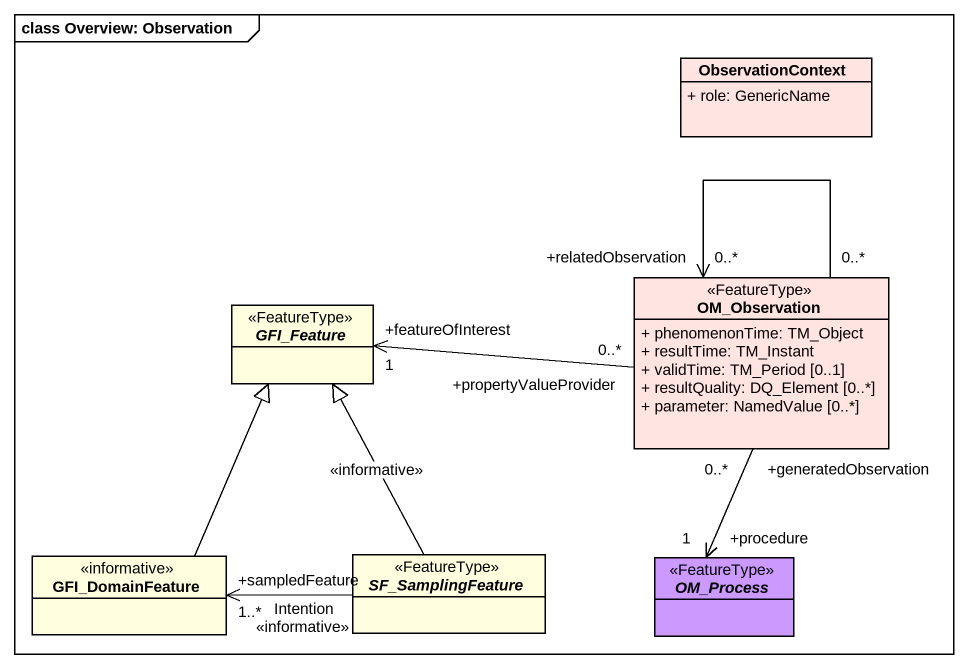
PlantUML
@startuml
mainframe class Overview: Observation
hide circle
hide empty members
skinparam classAttributeIconSize 0
class ObservationContext #FFE4E1 {
  + role: GenericName
}
class OM_Observation <<FeatureType>> #FFE4E1 {
  + phenomenonTime: TM_Object
  + resultTime: TM_Instant
  + validTime: TM_Period [0..1]
  + resultQuality: DQ_Element [0..*]
  + parameter: NamedValue [0..*]
}
abstract class GFI_Feature <<FeatureType>> #FFFFE0
class GFI_DomainFeature <<informative>> #FFFFE0
abstract class SF_SamplingFeature <<FeatureType>> #FFFFE0
abstract class OM_Process <<FeatureType>> #CC99FF
OM_Observation "0..*" --> "+relatedObservation\n0..*" OM_Observation
OM_Observation "+propertyValueProvider\n0..*" -left-> "+featureOfInterest\n1" GFI_Feature
OM_Observation "+generatedObservation\n0..*" --> "+procedure\n1" OM_Process
GFI_DomainFeature -up-|> GFI_Feature
SF_SamplingFeature -up-|> GFI_Feature : <<informative>>
SF_SamplingFeature -left-> "+sampledFeature\n1..*" GFI_DomainFeature : Intention\n<<informative>>
@enduml
